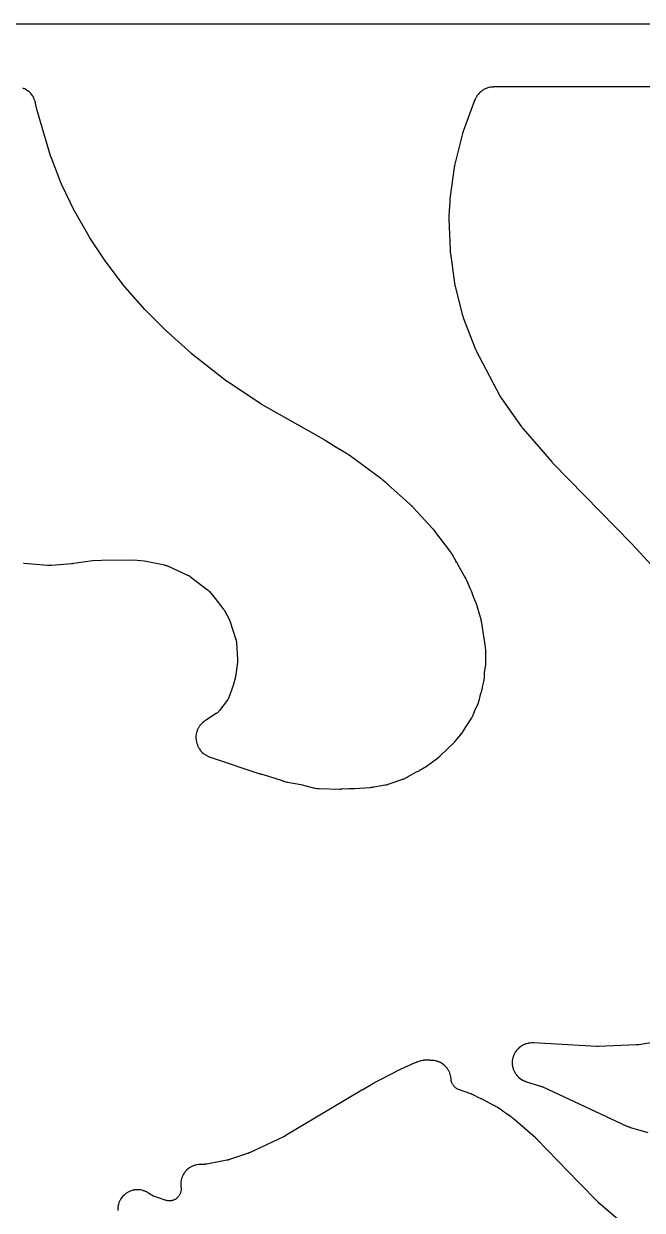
# Model space of a CAD drawing. Header units: millimetres. Extents: x 0 to 300, y 0 to 300.
# Drawn here: x 78.2 to 156.5, y 150 to 300.1 of the extents above; entities that cross this region are included whole.
import ezdxf

# ---------------------------------------------------------------- set-up
doc = ezdxf.new("R2010")
doc.units = ezdxf.units.MM
doc.layers.add('CUT', color=7, linetype='CONTINUOUS')

msp = doc.modelspace()

# ---------------------------------------------------------------- linework, layer by layer
at = {"layer": 'CUT'}
for points in [[(-0.0625, 1.4375), (-0.0625, 298.5625), (-0.0625, 299.4478), (-0.0589, 299.5212), (-0.0503, 299.5794), (-0.036, 299.6365), (-0.0162, 299.6918), (0.009, 299.745), (0.0392, 299.7954), (0.0743, 299.8427), (0.1137, 299.8863), (0.1573, 299.9257), (0.2046, 299.9608), (0.255, 299.991), (0.3082, 300.0162), (0.3635, 300.036), (0.4206, 300.0503), (0.4788, 300.0589), (0.5522, 300.0625), (1.4375, 300.0625), (2.5547, 300.0625), (298.4808, 300.0625)], [(78.1898, 231.8405), (78.2683, 231.8328), (78.2803, 231.8318), (81.2492, 231.6005), (81.2599, 231.5997), (81.3346, 231.5953), (81.3457, 231.5947), (81.3947, 231.5927), (81.4183, 231.5922), (81.5656, 231.5919), (81.5884, 231.5923), (81.6278, 231.5937), (81.6385, 231.5942), (81.7123, 231.5981), (81.7243, 231.5989), (84.2569, 231.7862), (84.2571, 231.7862), (84.2791, 231.7878), (84.2914, 231.7889), (84.3711, 231.7964), (84.3834, 231.7977), (84.4833, 231.8092), (84.4955, 231.8108), (84.5748, 231.8216), (84.587, 231.8234), (86.9468, 232.1945), (86.9503, 232.1951), (88.0477, 232.2213), (92.1375, 232.2409), (93.5302, 232.1359), (96.0353, 231.612), (96.0471, 231.6094), (96.0604, 231.6065), (96.1074, 231.5946), (96.1858, 231.5726), (96.2203, 231.5621), (96.2542, 231.5503), (96.3306, 231.522), (96.3759, 231.5037), (96.391, 231.4972), (96.4022, 231.4922), (98.9689, 230.336), (98.9804, 230.3307), (98.996, 230.3234), (99.0414, 230.3006), (99.1161, 230.2604), (99.1487, 230.2419), (99.1805, 230.2221), (99.2515, 230.1757), (99.2933, 230.1467), (99.3071, 230.1365), (99.3173, 230.1289), (101.4878, 228.481), (101.4952, 228.4753), (101.5065, 228.4665), (101.5251, 228.4518), (101.5497, 228.4316), (101.5712, 228.4134), (101.5742, 228.4107), (101.5945, 228.3921), (101.6025, 228.384), (101.6646, 228.3183), (101.7007, 228.2779), (101.7124, 228.2639), (101.721, 228.2534), (102.4425, 227.3657), (103.4382, 226.1211), (103.4444, 226.1133), (103.454, 226.101), (103.4696, 226.0805), (103.4901, 226.0527), (103.5078, 226.0277), (103.5216, 226.0076), (103.5294, 225.9961), (103.5322, 225.9918), (103.5484, 225.9664), (103.5836, 225.9094), (103.6039, 225.8747), (103.6105, 225.8628), (103.6153, 225.854), (104.218, 224.7407), (104.2255, 224.7266), (104.2328, 224.7124), (104.2348, 224.7081), (104.2405, 224.6953), (104.2425, 224.6905), (104.2542, 224.6623), (104.2789, 224.5992), (104.2929, 224.5611), (104.2974, 224.5481), (104.3006, 224.5385), (105.0783, 222.1756), (105.0813, 222.1666), (105.0857, 222.1527), (105.0927, 222.1295), (105.1017, 222.0982), (105.1093, 222.0703), (105.1103, 222.0664), (105.1214, 222.0169), (105.1277, 221.9844), (105.1349, 221.9387), (105.1405, 221.8929), (105.1443, 221.8549), (105.1453, 221.8425), (105.146, 221.8332), (105.2959, 219.6414), (105.2966, 219.6296), (105.2975, 219.6137), (105.2989, 219.5665), (105.2991, 219.4877), (105.2985, 219.4529), (105.2965, 219.4181), (105.2905, 219.3396), (105.2857, 219.2926), (105.2837, 219.2768), (105.2821, 219.2651), (105.023, 217.4486), (104.7497, 216.3802), (104.1715, 214.8352), (104.1675, 214.8248), (104.162, 214.8106), (104.1447, 214.7692), (104.1231, 214.721), (104.0883, 214.6515), (104.0518, 214.5857), (104.0266, 214.5446), (104.0146, 214.5264), (103.9841, 214.4827), (103.9733, 214.4683), (103.9653, 214.4577), (102.9875, 213.1854), (102.9795, 213.1753), (102.9688, 213.1617), (102.9357, 213.1222), (102.8955, 213.077), (102.8329, 213.0134), (102.7694, 212.9548), (102.7002, 212.8971), (102.6504, 212.8597), (102.6078, 212.8296), (102.5936, 212.8201), (102.5828, 212.8131), (101.2134, 211.9311), (101.2012, 211.923), (101.1225, 211.8695), (101.1104, 211.8612), (101.0639, 211.8279), (101.0405, 211.8102), (100.8934, 211.6937), (100.8493, 211.6551), (100.716, 211.5266), (100.6759, 211.4839), (100.5558, 211.3429), (100.5201, 211.2966), (100.4143, 211.1446), (100.3832, 211.0949), (100.2928, 210.9334), (100.2667, 210.8809), (100.1924, 210.7113), (100.1716, 210.6566), (100.1142, 210.4805), (100.0988, 210.424), (100.0589, 210.2432), (100.0491, 210.1854), (100.027, 210.0016), (100.0228, 209.9432), (100.0187, 209.7581), (100.0203, 209.6995), (100.0343, 209.5149), (100.0415, 209.4568), (100.0735, 209.2744), (100.0864, 209.2172), (100.1359, 209.0388), (100.1543, 208.9832), (100.1964, 208.8742), (100.2342, 208.77), (100.2574, 208.7146), (100.3395, 208.5435), (100.3682, 208.4907), (100.467, 208.3287), (100.5008, 208.2791), (100.6153, 208.1277), (100.6539, 208.0817), (100.7829, 207.9426), (100.8259, 207.9006), (100.9682, 207.7751), (101.0152, 207.7377), (101.1693, 207.6269), (101.2198, 207.5944), (101.3842, 207.4997), (101.4377, 207.4723), (101.6132, 207.3934), (101.6409, 207.3818), (101.6955, 207.3604), (101.7095, 207.3552), (101.8013, 207.3219), (101.8154, 207.317), (108.1078, 205.2143), (108.1167, 205.2114), (108.1786, 205.1918), (108.1882, 205.1889), (108.2658, 205.1657), (108.2753, 205.1629), (108.3369, 205.1456), (108.347, 205.1429), (109.191, 204.9217), (111.0722, 204.2912), (111.0926, 204.2848), (111.2255, 204.2455), (111.2461, 204.2398), (111.4144, 204.1964), (111.4352, 204.1914), (111.5706, 204.1616), (111.5915, 204.1574), (113.3008, 203.8444), (114.8944, 203.4267), (114.9117, 203.4224), (115.0246, 203.3964), (115.042, 203.3926), (115.1102, 203.379), (115.1453, 203.3731), (115.3746, 203.3414), (115.4101, 203.3375), (115.4794, 203.3321), (115.4972, 203.331), (115.6129, 203.3254), (115.6307, 203.3248), (118.1919, 203.277), (118.2049, 203.2769), (118.2897, 203.2772), (118.3028, 203.2774), (118.4092, 203.28), (118.4223, 203.2805), (118.507, 203.2844), (118.52, 203.2852), (119.3741, 203.3436), (119.7615, 203.3339), (119.7756, 203.3337), (119.8669, 203.3335), (119.8809, 203.3336), (119.9955, 203.3361), (120.0096, 203.3366), (120.1008, 203.3407), (120.1148, 203.3415), (122.0888, 203.4769), (122.107, 203.4784), (122.2249, 203.4901), (122.243, 203.4922), (122.3905, 203.5113), (122.4086, 203.514), (122.5256, 203.5328), (122.5435, 203.536), (123.5085, 203.7216), (123.9293, 203.7862), (123.9425, 203.7884), (124.0281, 203.8035), (124.0412, 203.8059), (124.0925, 203.8161), (124.1186, 203.822), (124.2873, 203.8635), (124.3132, 203.8705), (124.3633, 203.8852), (124.3761, 203.8891), (124.4589, 203.9155), (124.4716, 203.9197), (126.0883, 204.4745), (126.1005, 204.4789), (126.1801, 204.5081), (126.1923, 204.5128), (126.2397, 204.5314), (126.2638, 204.5414), (126.4186, 204.6101), (126.4422, 204.6212), (126.4878, 204.6439), (126.4995, 204.6498), (126.5745, 204.6892), (126.586, 204.6953), (127.8577, 205.3974), (128.3336, 205.6386), (128.353, 205.6488), (128.4779, 205.718), (128.497, 205.729), (128.6504, 205.8214), (128.669, 205.8331), (128.7885, 205.9112), (128.7891, 205.9117), (128.9845, 206.0195), (128.9975, 206.0269), (129.0813, 206.076), (129.0941, 206.0837), (129.1437, 206.1144), (129.1687, 206.1307), (129.3284, 206.2409), (129.3526, 206.2585), (129.3989, 206.294), (129.4106, 206.3032), (129.4862, 206.3642), (129.4977, 206.3737), (129.7705, 206.6052), (130.591, 207.1854), (130.5999, 207.1918), (130.6616, 207.2372), (130.6708, 207.244), (130.7107, 207.2745), (130.7296, 207.2896), (130.8457, 207.386), (130.8633, 207.4013), (130.8933, 207.4283), (130.9014, 207.4357), (130.9568, 207.4873), (130.9657, 207.4958), (132.6887, 209.169), (132.6994, 209.1797), (132.768, 209.2497), (132.7784, 209.2607), (132.8623, 209.3508), (132.8724, 209.3619), (132.9374, 209.4354), (132.9473, 209.4468), (133.547, 210.1597), (133.5601, 210.1758), (133.6433, 210.2819), (133.6558, 210.2985), (133.7555, 210.4351), (133.7674, 210.4521), (133.8431, 210.5637), (133.8544, 210.5811), (134.8486, 212.1632), (134.8569, 212.1767), (134.9096, 212.2658), (134.9175, 212.2796), (134.9477, 212.3338), (134.9625, 212.362), (135.0533, 212.5478), (135.0665, 212.5767), (135.0908, 212.6339), (135.0968, 212.6486), (135.1348, 212.7448), (135.1404, 212.7597), (135.3059, 213.2147), (135.5786, 213.7356), (135.5867, 213.7516), (135.6378, 213.8566), (135.6454, 213.8729), (135.6741, 213.9368), (135.6879, 213.97), (135.7706, 214.1881), (135.7824, 214.2221), (135.8032, 214.2889), (135.8083, 214.3061), (135.8398, 214.4186), (135.8444, 214.4359), (136.046, 215.2498), (136.1282, 215.4758), (136.1334, 215.4906), (136.1655, 215.5867), (136.1703, 215.6016), (136.1881, 215.6598), (136.1964, 215.6899), (136.2456, 215.8865), (136.2523, 215.917), (136.264, 215.9767), (136.2668, 215.9921), (136.2836, 216.0921), (136.286, 216.1075), (136.3228, 216.3669), (136.452, 216.8884), (136.4556, 216.9039), (136.4778, 217.0048), (136.481, 217.0203), (136.4927, 217.0813), (136.4979, 217.1126), (136.526, 217.3172), (136.5295, 217.3488), (136.5347, 217.4106), (136.5359, 217.4265), (136.5418, 217.5296), (136.5425, 217.5455), (136.5572, 218.0208), (136.6906, 218.9623), (136.6921, 218.9731), (136.7014, 219.0487), (136.7027, 219.06), (136.7078, 219.1097), (136.7098, 219.1337), (136.7194, 219.2835), (136.7204, 219.3067), (136.7214, 219.3468), (136.7216, 219.3577), (136.7221, 219.4331), (136.722, 219.4453), (136.7043, 220.7479), (136.7036, 220.769), (136.697, 220.9058), (136.6956, 220.9268), (136.6811, 221.0981), (136.679, 221.1191), (136.6627, 221.2551), (136.6599, 221.276), (136.1599, 224.4913), (136.1565, 224.511), (136.1323, 224.6383), (136.1283, 224.6578), (136.0927, 224.8165), (136.088, 224.8359), (136.0554, 224.9613), (136.0501, 224.9805), (135.6303, 226.4016), (135.6254, 226.4174), (135.592, 226.5199), (135.5867, 226.5356), (135.5413, 226.6629), (135.5355, 226.6785), (135.4965, 226.7789), (135.4903, 226.7943), (135.0766, 227.7788), (134.9703, 228.1004), (134.9667, 228.1108), (134.9411, 228.1837), (134.9372, 228.1945), (134.9195, 228.2419), (134.9105, 228.2646), (134.8516, 228.4048), (134.8421, 228.4263), (134.8249, 228.4631), (134.8201, 228.4731), (134.7866, 228.5417), (134.781, 228.5527), (134.6212, 228.8627), (134.2995, 229.6283), (134.2925, 229.6444), (134.2454, 229.748), (134.2379, 229.7638), (134.1749, 229.8921), (134.167, 229.9078), (134.1138, 230.0085), (134.1054, 230.0238), (133.1686, 231.6808), (133.1013, 231.8114), (133.0916, 231.8294), (133.0268, 231.9453), (133.0165, 231.963), (132.9302, 232.1056), (132.9194, 232.1229), (132.9142, 232.1307), (132.5254, 232.8185), (132.5157, 232.835), (132.4511, 232.9412), (132.4409, 232.9573), (132.3557, 233.0879), (132.345, 233.1037), (132.2738, 233.2056), (132.2626, 233.2211), (130.2696, 235.8863), (130.2601, 235.8988), (130.1971, 235.9786), (130.1872, 235.9908), (130.1055, 236.089), (130.0953, 236.1009), (130.0282, 236.1773), (130.0177, 236.189), (127.5207, 238.8885), (127.5115, 238.8982), (127.4515, 238.9603), (127.4422, 238.9697), (127.3651, 239.0459), (127.3556, 239.0552), (127.3016, 239.1063), (127.2368, 239.1705), (127.2251, 239.1818), (127.1481, 239.2541), (127.1361, 239.265), (126.6233, 239.721), (124.3629, 241.7675), (124.3525, 241.7768), (124.2836, 241.8363), (124.2729, 241.8453), (124.1848, 241.9179), (124.1739, 241.9267), (124.1024, 241.9828), (124.0913, 241.9914), (123.9553, 242.0931), (123.676, 242.3415), (123.6653, 242.3508), (123.5949, 242.4104), (123.584, 242.4194), (123.494, 242.4922), (123.4828, 242.5009), (123.4098, 242.5572), (123.3984, 242.5657), (119.3953, 245.4979), (119.3828, 245.5068), (119.301, 245.5636), (119.2883, 245.5722), (119.1838, 245.6408), (119.1709, 245.649), (119.0862, 245.7016), (119.0731, 245.7095), (117.6456, 246.5459), (116.3887, 247.3675), (116.3812, 247.3724), (116.3289, 247.4055), (116.3208, 247.4105), (116.2549, 247.4507), (116.2469, 247.4556), (116.1943, 247.4865), (116.1857, 247.4915), (108.2946, 251.9671), (108.2892, 251.9701), (108.2767, 251.9773), (108.2714, 251.9804), (108.2587, 251.9878), (108.2522, 251.9917), (108.237, 252.0008), (108.2305, 252.0047), (108.223, 252.0092), (108.2165, 252.0132), (108.2014, 252.0226), (108.195, 252.0266), (108.1917, 252.0286), (108.1841, 252.0335), (108.1665, 252.0449), (108.159, 252.0498), (104.0466, 254.7637), (104.0405, 254.7678), (104.0263, 254.7773), (104.0203, 254.7814), (104.0059, 254.7912), (103.9985, 254.7963), (103.9813, 254.8083), (103.974, 254.8135), (103.9656, 254.8195), (103.9583, 254.8248), (103.9413, 254.8371), (103.9341, 254.8425), (103.9304, 254.8452), (103.9219, 254.8516), (103.9021, 254.8667), (103.8937, 254.8732), (99.5709, 258.2505), (99.5662, 258.2542), (99.5552, 258.2629), (99.5506, 258.2666), (99.5396, 258.2754), (99.5339, 258.28), (99.5207, 258.2908), (99.515, 258.2955), (99.5085, 258.3008), (99.5029, 258.3055), (99.4898, 258.3166), (99.4843, 258.3213), (99.4814, 258.3237), (99.4749, 258.3294), (99.4597, 258.3427), (99.4532, 258.3485), (96.4894, 260.9915), (96.4855, 260.995), (96.4765, 261.0032), (96.4726, 261.0068), (96.4634, 261.0151), (96.4587, 261.0195), (96.4477, 261.0296), (96.443, 261.034), (96.4376, 261.0391), (96.4329, 261.0435), (96.4221, 261.0539), (96.418, 261.0577), (96.4093, 261.0662), (96.397, 261.0783), (96.3916, 261.0837), (93.6376, 263.8375), (93.6337, 263.8414), (93.6247, 263.8506), (93.6209, 263.8545), (93.6118, 263.8638), (93.6071, 263.8687), (93.5962, 263.88), (93.5915, 263.8848), (93.5862, 263.8905), (93.5816, 263.8954), (93.5708, 263.9069), (93.5668, 263.9112), (93.5582, 263.9207), (93.5461, 263.9341), (93.5407, 263.9401), (91.0513, 266.747), (91.0467, 266.7523), (91.0358, 266.7648), (91.0311, 266.7702), (91.0201, 266.783), (91.0145, 266.7896), (91.0014, 266.8051), (90.9959, 266.8118), (90.9895, 266.8195), (90.984, 266.8262), (90.9712, 266.842), (90.9657, 266.8488), (90.963, 266.8523), (90.9566, 266.8604), (90.9419, 266.8794), (90.9356, 266.8876), (88.6917, 269.8505), (88.6884, 269.8549), (88.6807, 269.8652), (88.6774, 269.8696), (88.6697, 269.8801), (88.6657, 269.8855), (88.6565, 269.8982), (88.6525, 269.9037), (88.648, 269.91), (88.6441, 269.9155), (88.635, 269.9284), (88.6316, 269.9332), (88.6244, 269.9437), (88.6142, 269.9587), (88.6097, 269.9653), (86.5827, 273.0045), (86.579, 273.01), (86.5706, 273.0228), (86.567, 273.0283), (86.5586, 273.0414), (86.5542, 273.0482), (86.5442, 273.0641), (86.5399, 273.0709), (86.535, 273.0788), (86.5307, 273.0857), (86.5209, 273.1018), (86.5168, 273.1087), (86.5146, 273.1122), (86.5098, 273.1205), (86.4986, 273.1397), (86.4938, 273.148), (84.6945, 276.3161), (84.6916, 276.3211), (84.685, 276.333), (84.6822, 276.338), (84.6756, 276.35), (84.6722, 276.3563), (84.6643, 276.3708), (84.661, 276.3771), (84.6571, 276.3843), (84.6538, 276.3906), (84.6462, 276.4053), (84.6429, 276.4116), (84.6413, 276.4149), (84.6375, 276.4224), (84.6287, 276.4399), (84.625, 276.4475), (83.0542, 279.6714), (83.0502, 279.6798), (83.0408, 279.6994), (83.0369, 279.7079), (83.0322, 279.7181), (83.0283, 279.7265), (83.0195, 279.7462), (83.0157, 279.7547), (83.0114, 279.7645), (83.0077, 279.7731), (82.9993, 279.793), (82.9957, 279.8016), (82.9914, 279.812), (82.9879, 279.8206), (82.9798, 279.8407), (82.9764, 279.8494), (81.687, 283.1658), (81.6837, 283.1745), (81.6759, 283.195), (81.6727, 283.2038), (81.6688, 283.2145), (81.6656, 283.2233), (81.6583, 283.2439), (81.6553, 283.2527), (81.6518, 283.263), (81.6488, 283.2718), (81.6419, 283.2926), (81.6391, 283.3015), (81.6356, 283.3124), (81.6328, 283.3213), (81.6264, 283.3422), (81.6237, 283.3512), (79.9323, 289.0696), (79.9303, 289.0764), (79.9257, 289.0923), (79.9238, 289.0991), (79.9192, 289.1154), (79.9169, 289.1239), (79.9116, 289.1435), (79.9094, 289.1519), (79.9069, 289.1617), (79.9048, 289.1701), (79.8999, 289.1899), (79.8978, 289.1984), (79.8967, 289.2032), (79.8944, 289.2132), (79.8891, 289.2364), (79.8869, 289.2464), (79.7213, 290.0223), (79.7181, 290.0364), (79.6962, 290.128), (79.6927, 290.142), (79.6781, 290.1972), (79.67, 290.2252), (79.6135, 290.4033), (79.5932, 290.458), (79.5206, 290.6274), (79.4951, 290.6798), (79.4065, 290.8414), (79.376, 290.8911), (79.2721, 291.0434), (79.237, 291.0899), (79.1188, 291.2313), (79.0793, 291.2742), (78.948, 291.4035), (78.9045, 291.4423), (78.7612, 291.5583), (78.7142, 291.5927), (78.5603, 291.6942), (78.5102, 291.7239), (78.3472, 291.81), (78.2944, 291.8347), (78.1238, 291.9045)], [(163.354, 292.0611), (137.7303, 292.0611), (137.7161, 292.0609), (137.6235, 292.0587), (137.6093, 292.0582), (137.5537, 292.0556), (137.5252, 292.0536), (137.3434, 292.0362), (137.287, 292.0281), (137.1101, 291.9941), (137.0547, 291.9807), (136.8818, 291.9301), (136.828, 291.9115), (136.6607, 291.8446), (136.6088, 291.821), (136.4486, 291.7386), (136.3992, 291.7102), (136.2475, 291.6129), (136.2011, 291.5799), (136.0593, 291.4688), (136.0162, 291.4315), (135.8856, 291.3074), (135.8462, 291.2662), (135.728, 291.1303), (135.6927, 291.0856), (135.5879, 290.939), (135.557, 290.8911), (135.4666, 290.7353), (135.4404, 290.6847), (135.3641, 290.5187), (135.3528, 290.4926), (135.3312, 290.4389), (135.3275, 290.4296), (135.3012, 290.3611), (135.2987, 290.3546), (135.2927, 290.3382), (133.8772, 286.5761), (133.8714, 286.5599), (133.835, 286.4542), (133.8296, 286.4379), (133.7878, 286.304), (133.783, 286.2875), (133.7527, 286.1799), (133.7483, 286.1633), (132.7786, 282.2881), (132.7747, 282.2717), (132.7512, 282.1652), (132.7478, 282.1487), (132.7221, 282.0143), (132.7191, 281.9977), (132.7016, 281.8901), (132.6992, 281.8735), (132.1691, 277.9201), (132.1676, 277.9078), (132.1585, 277.8279), (132.1573, 277.8156), (132.148, 277.7151), (132.147, 277.7028), (132.1412, 277.6226), (132.1405, 277.6102), (132.0454, 275.7402), (132.0448, 275.7269), (132.0424, 275.6403), (132.0421, 275.627), (132.0414, 275.5183), (132.0415, 275.5049), (132.0429, 275.4184), (132.0432, 275.405), (132.1953, 271.4059), (132.1961, 271.3912), (132.2021, 271.2955), (132.2032, 271.2808), (132.2137, 271.1609), (132.2151, 271.1462), (132.2258, 271.0509), (132.2276, 271.0363), (132.7476, 267.2472), (132.7502, 267.2299), (132.7689, 267.1178), (132.7721, 267.1006), (132.7996, 266.9607), (132.8033, 266.9436), (132.8285, 266.8328), (132.8326, 266.8158), (133.7759, 263.1662), (133.7803, 263.1504), (133.8098, 263.0477), (133.8146, 263.032), (133.8552, 262.9041), (133.8604, 262.8885), (133.8956, 262.7876), (133.9012, 262.7722), (135.2538, 259.2064), (135.2604, 259.1896), (135.3053, 259.0811), (135.3125, 259.0645), (135.3729, 258.9302), (135.3806, 258.9138), (135.432, 258.8083), (135.4401, 258.7922), (138.4383, 253.0749), (138.4479, 253.0573), (138.5123, 252.9439), (138.5225, 252.9266), (138.608, 252.787), (138.6188, 252.7701), (138.6907, 252.6612), (138.702, 252.6446), (141.2139, 249.1025), (141.2225, 249.0906), (141.2798, 249.0139), (141.2887, 249.0023), (141.3629, 248.9079), (141.3721, 248.8964), (141.433, 248.8227), (141.4425, 248.8115), (145.0464, 244.66), (145.0507, 244.655), (145.0561, 244.6489), (145.094, 244.6065), (145.0999, 244.6), (145.1478, 244.5478), (145.1537, 244.5415), (145.1922, 244.5008), (145.1985, 244.4941), (155.1319, 234.3074), (159.1558, 229.9872)], [(158.4008, 171.315), (156.0908, 170.9318), (156.0767, 170.9296), (156.0437, 170.9246), (156.0295, 170.9226), (156.0125, 170.9203), (155.9985, 170.9186), (155.9656, 170.9147), (155.9515, 170.9132), (155.9352, 170.9115), (155.9211, 170.9102), (155.888, 170.9074), (155.8738, 170.9063), (155.8565, 170.9051), (155.8423, 170.9042), (155.8092, 170.9024), (155.795, 170.9018), (150.9346, 170.7175), (150.9241, 170.7172), (150.8998, 170.7166), (150.8893, 170.7164), (150.8766, 170.7162), (150.8662, 170.7161), (150.8418, 170.716), (150.8313, 170.716), (150.8193, 170.7161), (150.8089, 170.7163), (150.7845, 170.7168), (150.7741, 170.717), (150.7613, 170.7174), (150.7509, 170.7178), (150.7266, 170.7189), (150.7161, 170.7194), (142.7436, 171.1579), (142.7286, 171.1585), (142.6313, 171.1615), (142.6164, 171.1617), (142.5579, 171.162), (142.528, 171.1614), (142.3362, 171.1528), (142.2766, 171.1471), (142.0893, 171.1198), (142.0306, 171.1083), (141.8469, 171.0624), (141.7896, 171.045), (141.6115, 170.9811), (141.5562, 170.9581), (141.3853, 170.8768), (141.3326, 170.8484), (141.1706, 170.7504), (141.121, 170.7169), (140.9696, 170.6033), (140.9236, 170.565), (140.7843, 170.4368), (140.7423, 170.3942), (140.6165, 170.2528), (140.5789, 170.2061), (140.4678, 170.0529), (140.4351, 170.0027), (140.3398, 169.8392), (140.3123, 169.786), (140.2338, 169.6137), (140.2117, 169.5581), (140.1508, 169.3789), (140.1343, 169.3213), (140.0915, 169.1369), (140.0809, 169.078), (140.0567, 168.8903), (140.052, 168.8306), (140.0467, 168.6414), (140.0479, 168.5815), (140.0615, 168.3927), (140.0687, 168.3333), (140.101, 168.1468), (140.1141, 168.0884), (140.1648, 167.906), (140.1837, 167.8492), (140.2523, 167.6728), (140.2768, 167.6181), (140.3626, 167.4494), (140.3924, 167.3975), (140.4946, 167.2382), (140.5295, 167.1895), (140.6471, 167.0412), (140.6866, 166.9962), (140.8184, 166.8603), (140.8621, 166.8195), (141.0068, 166.6974), (141.0545, 166.6612), (141.2106, 166.5541), (141.2616, 166.5228), (141.4276, 166.4319), (141.4815, 166.4058), (141.6582, 166.3308), (141.686, 166.3198), (141.7409, 166.2997), (141.7551, 166.2947), (141.8472, 166.2636), (141.8615, 166.2589), (143.6147, 165.714), (143.629, 165.7094), (143.6624, 165.6984), (143.6766, 165.6936), (143.694, 165.6876), (143.7081, 165.6825), (143.7411, 165.6704), (143.7552, 165.6651), (143.7713, 165.6589), (143.7853, 165.6534), (143.8178, 165.6402), (143.8317, 165.6345), (143.8486, 165.6273), (143.8624, 165.6213), (143.8945, 165.607), (143.9082, 165.6008), (154.5647, 160.6477), (154.5742, 160.6434), (154.6408, 160.6138), (154.6508, 160.6095), (154.6948, 160.5909), (154.7162, 160.5823), (154.8505, 160.5316), (154.8713, 160.5242), (154.9078, 160.5119), (154.9177, 160.5087), (154.9863, 160.4869), (154.9975, 160.4835), (157.219, 159.8269)], [(153.5077, 148.7978), (151.1642, 150.7645), (151.1559, 150.7716), (151.1365, 150.7883), (151.1282, 150.7955), (151.1182, 150.8043), (151.11, 150.8116), (151.0911, 150.8287), (151.083, 150.8361), (151.0738, 150.8447), (151.0658, 150.8521), (151.0472, 150.8697), (151.0394, 150.8773), (151.0298, 150.8866), (151.022, 150.8943), (151.0039, 150.9123), (150.9962, 150.9201), (148.432, 153.5366), (143.2243, 158.9616), (143.2141, 158.972), (143.1468, 159.0388), (143.1363, 159.0489), (143.0498, 159.1307), (143.0391, 159.1405), (142.9686, 159.204), (142.9577, 159.2136), (140.1652, 161.6069), (140.1527, 161.6173), (140.0707, 161.6839), (140.0579, 161.694), (139.9526, 161.7747), (139.9396, 161.7845), (139.854, 161.8465), (139.8407, 161.8559), (139.2814, 162.2386), (139.2556, 162.2606), (139.2438, 162.2703), (139.1663, 162.3327), (139.1543, 162.3422), (139.1068, 162.3784), (139.082, 162.3964), (138.9182, 162.5089), (138.8925, 162.5256), (138.8416, 162.5568), (138.8284, 162.5647), (138.7424, 162.6145), (138.729, 162.622), (138.6905, 162.643), (138.1383, 163.021), (138.1228, 163.0312), (138.0207, 163.0965), (138.0049, 163.1063), (137.8744, 163.1842), (137.8582, 163.1935), (137.7523, 163.2523), (137.7359, 163.2611), (136.2297, 164.0374), (136.2181, 164.0433), (136.1419, 164.0804), (136.1302, 164.086), (136.0336, 164.1306), (136.0217, 164.1359), (135.944, 164.1698), (135.932, 164.1748), (135.7378, 164.2544), (135.2555, 164.5177), (135.2461, 164.5227), (135.1801, 164.5572), (135.1703, 164.5622), (135.1266, 164.584), (135.1054, 164.5941), (134.9718, 164.6544), (134.951, 164.6634), (134.9146, 164.6782), (134.9047, 164.6821), (134.8361, 164.7086), (134.8249, 164.7128), (133.1382, 165.3261), (133.0604, 165.3676), (133.0085, 165.3988), (132.933, 165.4494), (132.8845, 165.4857), (132.8145, 165.5437), (132.7699, 165.5847), (132.7061, 165.6495), (132.6659, 165.6948), (132.609, 165.7657), (132.5735, 165.8148), (132.5241, 165.8911), (132.4937, 165.9435), (132.4522, 166.0244), (132.4273, 166.0796), (132.3942, 166.1643), (132.375, 166.2217), (132.3506, 166.3093), (132.3373, 166.3684), (132.3219, 166.458), (132.3119, 166.5407), (132.3076, 166.586), (132.3048, 166.6261), (132.302, 166.6553), (132.2798, 166.8423), (132.27, 166.9003), (132.2301, 167.0817), (132.2146, 167.1384), (132.1572, 167.315), (132.1363, 167.3699), (132.0618, 167.5401), (132.0357, 167.5927), (131.9449, 167.7548), (131.9137, 167.8046), (131.8076, 167.957), (131.7717, 168.0035), (131.6511, 168.1449), (131.6108, 168.1876), (131.477, 168.3165), (131.4328, 168.3551), (131.287, 168.4702), (131.2392, 168.5044), (131.0828, 168.6047), (131.0319, 168.634), (130.8665, 168.7185), (130.8129, 168.7427), (130.6401, 168.8106), (130.5844, 168.8294), (130.4057, 168.8802), (130.3485, 168.8934), (130.1657, 168.9264), (130.1074, 168.934), (129.9197, 168.9492), (129.8904, 168.9509), (129.8068, 168.9535), (129.7845, 168.9545), (129.731, 168.9576), (129.7181, 168.9584), (129.7115, 168.9588), (129.7032, 168.9594), (129.6989, 168.9596), (129.6562, 168.9631), (129.6134, 168.9676), (129.593, 168.97), (129.5797, 168.9717), (129.5769, 168.972), (129.5165, 168.9795), (129.4893, 168.9822), (129.3131, 168.9958), (129.2561, 168.9975), (129.0655, 168.994), (129.0061, 168.99), (128.819, 168.9679), (128.7602, 168.958), (128.5737, 168.9169), (128.5448, 168.9098), (128.4886, 168.8945), (128.4743, 168.8904), (128.3815, 168.8625), (128.3673, 168.8581), (128.046, 168.753), (128.0301, 168.7475), (127.9276, 168.7108), (127.9119, 168.7049), (127.7846, 168.6553), (127.7691, 168.6489), (127.6688, 168.6066), (127.6534, 168.5998), (125.4121, 167.5777), (125.4049, 167.5744), (125.3555, 167.5511), (125.3479, 167.5474), (125.2867, 167.5175), (125.2792, 167.5138), (125.2312, 167.4894), (125.2233, 167.4854), (122.6582, 166.1385), (122.6516, 166.135), (122.6055, 166.1101), (122.5985, 166.1062), (122.5415, 166.0744), (122.5346, 166.0705), (122.4899, 166.0447), (122.4826, 166.0404), (121.154, 165.2498), (121.1417, 165.2431), (121.137, 165.2405), (121.1045, 165.2224), (121.0995, 165.2196), (121.0593, 165.1967), (121.0544, 165.1939), (121.0228, 165.1754), (121.0176, 165.1724), (111.3133, 159.3937), (111.3035, 159.388), (111.2807, 159.3747), (111.2708, 159.3691), (111.2588, 159.3624), (111.2488, 159.3569), (111.2256, 159.3442), (111.2157, 159.3389), (111.2041, 159.3328), (111.1941, 159.3275), (111.1706, 159.3154), (111.1604, 159.3103), (111.1481, 159.3042), (111.1379, 159.2992), (111.1141, 159.2877), (111.1038, 159.2829), (106.7974, 157.2745), (106.7861, 157.2693), (106.7595, 157.2574), (106.7481, 157.2523), (106.7341, 157.2463), (106.7226, 157.2414), (106.6957, 157.2302), (106.6841, 157.2255), (106.6708, 157.2201), (106.6592, 157.2156), (106.632, 157.2051), (106.6203, 157.2007), (106.606, 157.1954), (106.5943, 157.1912), (106.5668, 157.1815), (106.555, 157.1774), (104.2592, 156.4029), (104.2445, 156.3981), (104.2101, 156.3871), (104.1953, 156.3825), (104.1772, 156.3771), (104.1623, 156.3728), (104.1275, 156.363), (104.1126, 156.359), (104.0954, 156.3545), (104.0804, 156.3507), (104.0453, 156.3421), (104.0303, 156.3386), (104.0119, 156.3344), (103.9967, 156.3311), (103.9614, 156.3238), (103.9462, 156.3208), (101.4157, 155.84), (101.4068, 155.8383), (101.3928, 155.8358), (101.3698, 155.832), (101.3388, 155.8272), (101.3113, 155.8235), (101.2894, 155.8208), (101.2768, 155.8194), (101.2722, 155.8189), (101.2449, 155.8164), (101.1843, 155.8117), (101.148, 155.8097), (101.1356, 155.8092), (101.1265, 155.809), (100.5907, 155.7951), (100.5758, 155.7946), (100.4792, 155.7897), (100.4644, 155.7887), (100.4064, 155.7844), (100.3768, 155.7814), (100.1876, 155.7576), (100.1289, 155.7473), (99.9455, 155.7054), (99.8882, 155.6893), (99.7098, 155.6295), (99.6544, 155.6078), (99.4828, 155.5306), (99.4298, 155.5036), (99.2668, 155.4098), (99.2167, 155.3776), (99.0637, 155.2681), (99.0171, 155.2311), (98.8757, 155.107), (98.833, 155.0655), (98.7046, 154.928), (98.6662, 154.8826), (98.552, 154.733), (98.5183, 154.684), (98.4195, 154.5238), (98.3908, 154.4717), (98.3084, 154.3026), (98.285, 154.2479), (98.2198, 154.0714), (98.2019, 154.0146), (98.1544, 153.8326), (98.1423, 153.7743), (98.1131, 153.5885), (98.1068, 153.5293), (98.0962, 153.3414), (98.0958, 153.2819), (98.1038, 153.094), (98.1093, 153.0347), (98.1265, 152.9138), (98.1317, 152.8702), (98.1392, 152.79), (98.143, 152.7023), (98.1428, 152.6439), (98.1381, 152.5562), (98.1321, 152.498), (98.1189, 152.4112), (98.1073, 152.3539), (98.0857, 152.2688), (98.0686, 152.2129), (98.0388, 152.1303), (98.0163, 152.0764), (97.9786, 151.9971), (97.9509, 151.9455), (97.9057, 151.8703), (97.8731, 151.8217), (97.8208, 151.7512), (97.7837, 151.7061), (97.7247, 151.641), (97.6833, 151.5997), (97.6183, 151.5407), (97.5731, 151.5036), (97.5026, 151.4513), (97.454, 151.4187), (97.3788, 151.3735), (97.3272, 151.3459), (97.2479, 151.3082), (97.194, 151.2857), (97.1114, 151.2559), (97.0555, 151.2388), (96.9703, 151.2172), (96.913, 151.2056), (96.8262, 151.1924), (96.7681, 151.1865), (96.6804, 151.1818), (96.6219, 151.1816), (96.5342, 151.1855), (96.476, 151.1909), (96.3891, 151.2034), (96.3317, 151.2145), (96.2464, 151.2353), (96.1692, 151.2582), (96.1275, 151.2717), (95.7265, 151.4124), (95.5181, 151.4855), (95.1648, 151.6094), (94.7792, 151.7447), (94.7707, 151.7478), (94.7668, 151.7492), (94.7462, 151.7567), (94.6974, 151.7763), (94.697, 151.7764), (94.6149, 151.8122), (94.5788, 151.8289), (94.5752, 151.8307), (94.5553, 151.841), (94.5399, 151.8489), (94.4612, 151.8918), (94.4155, 151.9185), (94.3969, 151.9301), (94.3857, 151.9372), (94.3737, 151.945), (94.0271, 152.1684), (94.0263, 152.169), (94.0139, 152.1767), (93.933, 152.2261), (93.9205, 152.2336), (93.8712, 152.2621), (93.8456, 152.276), (93.6794, 152.3616), (93.6264, 152.3857), (93.4551, 152.4538), (93.3999, 152.4727), (93.2228, 152.5238), (93.166, 152.5372), (92.9848, 152.5709), (92.927, 152.5788), (92.7434, 152.5947), (92.6851, 152.5969), (92.5008, 152.595), (92.4426, 152.5915), (92.2593, 152.5717), (92.2017, 152.5626), (92.0212, 152.525), (91.9648, 152.5104), (91.7888, 152.4555), (91.7341, 152.4355), (91.5642, 152.3638), (91.5117, 152.3385), (91.3496, 152.2507), (91.2998, 152.2204), (91.147, 152.1173), (91.1003, 152.0823), (90.9583, 151.9648), (90.9152, 151.9255), (90.7853, 151.7948), (90.7462, 151.7515), (90.6296, 151.6088), (90.5949, 151.5619), (90.4927, 151.4085), (90.4627, 151.3585), (90.3758, 151.1959), (90.3509, 151.1432), (90.2802, 150.9729), (90.2605, 150.9181), (90.2066, 150.7418), (90.1923, 150.6852), (90.1559, 150.5045), (90.1471, 150.4469), (90.1284, 150.2635), (90.1253, 150.2053), (90.1244, 150.021), (90.127, 149.9627)]]:
    msp.add_lwpolyline(points, dxfattribs=at)

doc.saveas('drawing.dxf')
